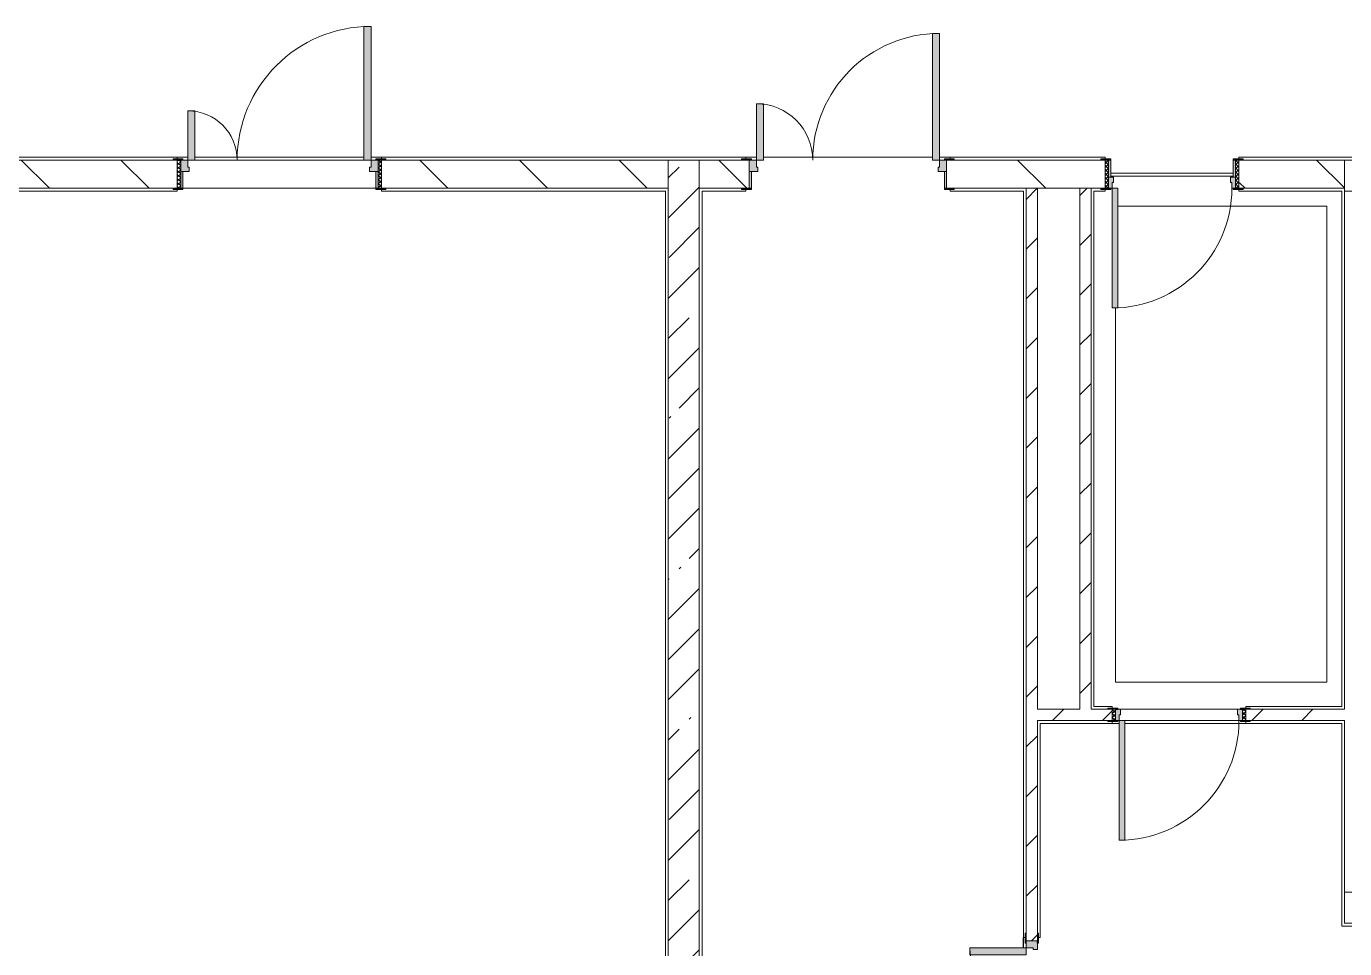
# Model space of a CAD drawing. Header units: millimetres. Extents: x -4060 to 187734, y -8553 to 29000.
# Drawn here: x 163298 to 172654, y 5000 to 11550 of the extents above; entities that cross this region are included whole.
import ezdxf

# ---------------------------------------------------------------- set-up
doc = ezdxf.new("R2010")
doc.units = ezdxf.units.MM
for name, color, linetype, lineweight in [('A-DETL-18', 7, 'Continuous', 5), ('A-GENM', 7, 'Continuous', 5), ('A-WALL', 7, 'Continuous', 9), ('I-WALL-22', 7, 'Continuous', 5)]:
    doc.layers.add(name, color=color, linetype=linetype, lineweight=lineweight)
for name, color, linetype, lineweight, true_color in [('A-DOOR-2', 7, 'Continuous', 5, 0xaaaaaa), ('A-DOOR-3', 7, 'Continuous', 5, 0xe2e2e2), ('A-DOOR-FRAM-2', 7, 'Continuous', 5, 0xe2e2e2), ('A-DOOR-FRAM-3', 7, 'Continuous', 5, 0xaaaaaa), ('A-FLOR-1', 7, 'Continuous', 5, 0xaaaaaa)]:
    doc.layers.add(name, color=color, linetype=linetype, lineweight=lineweight, true_color=true_color)
pattern_1 = [(45, (60723.74, 0), (-176.7767, 176.7767), [])]
pattern_2 = [(135, (60723.74, 0), (-353.5534, -353.5534), [])]

# ---------------------------------------------------------------- blocks, each defined once
blk = doc.blocks.new('110_Дверь_СКБ_1Ст_Внутренняя1 - Д-8 950x2100h_охрана-V106-1_5_1_птичка')
at = {"layer": 'A-DOOR-2'}
h = blk.add_hatch(dxfattribs=at)
h.set_pattern_fill('FP_62', color=256, style=0, pattern_type=2)
h.set_pattern_definition([(135, (1826.41, 164.685), (-14.14214, -14.14214), []), (225, (1826.41, 164.685), (14.14214, -14.14214), [])])
h.paths.add_polyline_path([(462.5, 100), (462.5, -100), (487.5, -100), (487.5, 100)])
at = {"layer": 'A-DOOR-3'}
h = blk.add_hatch(color=256, dxfattribs=at)
h.paths.add_polyline_path([(462.5, 100), (437.5, 100), (437.5, 60), (427.5, 60), (427.5, 20), (462.5, 20)])
h.paths.add_polyline_path([(-412.5, 100), (-437.5, 100), (-437.5, 20), (-402.5, 20.4), (-402.5, 60), (-412.5, 60)])
at = {"layer": 'A-DOOR-FRAM-2'}
for points in [[(397.5, 950), (397.5, 100), (437.5, 100), (437.5, 950)], [(-422.5, 108), (-492.5, 108), (-492.5, 100), (-422.5, 100)], [(517.5, 108), (447.5, 108), (447.5, 100), (517.5, 100)], [(-437.5, 20), (-437.5, -100), (-422.5, -100), (-422.5, 20)], [(447.5, 20), (447.5, -100), (462.5, -100), (462.5, 20)], [(-492.5, -100), (-492.5, -108), (-422.5, -108), (-422.5, -100), (-462.5, -100)], [(487.5, -100), (447.5, -100), (447.5, -108), (517.5, -108), (517.5, -100), (490.5, -100)]]:
    blk.add_hatch(color=256, dxfattribs=at).paths.add_polyline_path(points)
at = {"layer": 'A-DOOR-FRAM-3'}
h = blk.add_hatch(dxfattribs=at)
h.set_pattern_fill('FP_63', color=256, style=0, pattern_type=2)
h.set_pattern_definition([(45, (-296.384, 164.685), (-14.1421, 14.1421), []), (135, (-296.384, 164.685), (-14.1421, -14.1421), [])])
h.paths.add_polyline_path([(-462.5, 100), (-462.5, -100), (-437.5, -100), (-437.5, 100)])
at = {"layer": 'A-DOOR-2'}
for p, q in [((437.5, 950), (397.5, 950)), ((397.5, 950), (397.5, 100)), ((437.5, 100), (437.5, 950)), ((397.5, 100), (437.5, 100))]:
    blk.add_line(p, q, dxfattribs=at)
blk.add_arc((437.5, 100), 850, 90, 180, dxfattribs=at)
at = {"layer": 'A-DOOR-FRAM-3'}
for p, q in [((-422.5, 108), (-492.5, 108)), ((-492.5, 108), (-492.5, 100)), ((-492.5, 100), (-422.5, 100)), ((-437.5, 100), (-462.5, 100)), ((-462.5, 100), (-462.5, -100)), ((-412.5, 100), (-437.5, 100)), ((-437.5, 100), (-437.5, 20)), ((-437.5, -100), (-437.5, 100)), ((-422.5, 100), (-437.5, 100)), ((-437.5, 100), (-437.5, 99)), ((-437.5, 99), (-422.5, 99)), ((-422.5, 100), (-422.5, 108)), ((-422.5, 99), (-422.5, 100)), ((-412.5, 60), (-412.5, 100)), ((437.5, 100), (437.5, 60)), ((462.5, 100), (437.5, 100)), ((517.5, 108), (447.5, 108)), ((447.5, 108), (447.5, 100)), ((462.5, 100), (447.5, 100)), ((447.5, 100), (447.5, 99)), ((447.5, 100), (517.5, 100)), ((447.5, 99), (462.5, 99)), ((462.5, 20), (462.5, 100)), ((487.5, 100), (462.5, 100)), ((462.5, 100), (462.5, -100)), ((462.5, 99), (462.5, 100)), ((487.5, -100), (487.5, 100)), ((517.5, 100), (517.5, 108)), ((-437.5, 20), (-402.5, 20)), ((-422.5, 20), (-437.5, 20)), ((-437.5, 20), (-437.5, -100)), ((-422.5, -100), (-422.5, 20)), ((-402.5, 60), (-412.5, 60)), ((-402.5, 20), (-402.5, 60)), ((437.5, 60), (427.5, 60)), ((427.5, 60), (427.5, 20)), ((427.5, 20), (462.5, 20)), ((462.5, 20), (447.5, 20)), ((447.5, 20), (447.5, -100)), ((462.5, -100), (462.5, 20)), ((-422.5, -100), (-492.5, -100)), ((-492.5, -100), (-492.5, -108)), ((-492.5, -108), (-422.5, -108)), ((-462.5, -100), (-437.5, -100)), ((-437.5, -100), (-422.5, -100)), ((-422.5, -108), (-422.5, -100)), ((447.5, -100), (462.5, -100)), ((517.5, -100), (447.5, -100)), ((447.5, -100), (447.5, -108)), ((447.5, -108), (517.5, -108)), ((462.5, -100), (487.5, -100)), ((517.5, -108), (517.5, -100))]:
    blk.add_line(p, q, dxfattribs=at)
blk = doc.blocks.new('110_Дверь_СКБ_1Ст_Внутренняя1 - Д-8 950x2100h_охрана-V107-1_5_1_птичка')
at = {"layer": 'A-DOOR-2'}
h = blk.add_hatch(dxfattribs=at)
h.set_pattern_fill('FP_64', color=256, style=0, pattern_type=2)
h.set_pattern_definition([(135, (1826.41, 104.685), (-14.14214, -14.14214), []), (225, (1826.41, 104.685), (14.14214, -14.14214), [])])
h.paths.add_polyline_path([(462.5, 40), (462.5, -40), (487.5, -40), (486.1, 40)])
at = {"layer": 'A-DOOR-3'}
h = blk.add_hatch(color=256, dxfattribs=at)
h.paths.add_polyline_path([(-412.5, 40), (-437.5, 40), (-437.5, -40), (-402.5, -40), (-402.5, 0), (-412.5, 0)])
h.paths.add_polyline_path([(462.5, 40), (437.5, 40), (437.5, 0), (427.5, 0), (427.5, -40), (462.5, -40)])
at = {"layer": 'A-DOOR-FRAM-2'}
for points in [[(397.5, 890), (397.5, 40), (437.5, 40), (437.5, 890)], [(-471.3, 48), (-492.5, 48), (-492.5, 40), (-422.5, 40), (-422.5, 48), (-462.5, 48)], [(447.5, 48), (447.5, 40), (517.5, 40), (517.5, 48), (462.5, 48)], [(-437.5, -40), (-492.5, -40), (-492.5, -48), (-422.5, -48), (-422.5, -40)], [(487.2, -40), (447.5, -40), (447.5, -48), (517.5, -48), (517.5, -40), (487.5, -40)]]:
    blk.add_hatch(color=256, dxfattribs=at).paths.add_polyline_path(points)
at = {"layer": 'A-DOOR-FRAM-3'}
h = blk.add_hatch(dxfattribs=at)
h.set_pattern_fill('FP_65', color=256, style=0, pattern_type=2)
h.set_pattern_definition([(45, (-296.384, 104.685), (-14.1421, 14.1421), []), (135, (-296.384, 104.685), (-14.1421, -14.1421), [])])
h.paths.add_polyline_path([(-462.5, 40), (-462.5, -40), (-437.5, -40), (-437.5, 40)])
at = {"layer": 'A-DOOR-2'}
for p, q in [((437.5, 890), (397.5, 890)), ((397.5, 890), (397.5, 40)), ((437.5, 40), (437.5, 890)), ((397.5, 40), (437.5, 40))]:
    blk.add_line(p, q, dxfattribs=at)
blk.add_arc((437.5, 40), 850, 90, 180, dxfattribs=at)
at = {"layer": 'A-DOOR-FRAM-3'}
for p, q in [((-422.5, 48), (-492.5, 48)), ((-492.5, 48), (-492.5, 40)), ((-492.5, 40), (-422.5, 40)), ((-437.5, 40), (-462.5, 40)), ((-462.5, 40), (-462.5, -40)), ((-412.5, 40), (-437.5, 40)), ((-437.5, 40), (-437.5, -40)), ((-437.5, -40), (-437.5, 40)), ((-422.5, 40), (-437.5, 40)), ((-437.5, 40), (-437.5, 39)), ((-437.5, 39), (-422.5, 39)), ((-422.5, 40), (-422.5, 48)), ((-422.5, 39), (-422.5, 40)), ((-412.5, 0), (-412.5, 40)), ((-402.5, 0), (-412.5, 0)), ((-402.5, -40), (-402.5, 0)), ((437.5, 0), (427.5, 0)), ((427.5, 0), (427.5, -40)), ((437.5, 40), (437.5, 0)), ((462.5, 40), (437.5, 40)), ((517.5, 48), (447.5, 48)), ((447.5, 48), (447.5, 40)), ((462.5, 40), (447.5, 40)), ((447.5, 40), (447.5, 39)), ((447.5, 40), (517.5, 40)), ((447.5, 39), (462.5, 39)), ((462.5, -40), (462.5, 40)), ((487.5, 40), (462.5, 40)), ((462.5, 40), (462.5, -40)), ((462.5, 39), (462.5, 40)), ((487.5, -40), (487.5, 40)), ((517.5, 40), (517.5, 48)), ((-422.5, -40), (-492.5, -40)), ((-492.5, -40), (-492.5, -48)), ((-492.5, -48), (-422.5, -48)), ((-462.5, -40), (-437.5, -40)), ((-422.5, -39), (-437.5, -39)), ((-437.5, -39), (-437.5, -40)), ((-437.5, -40), (-402.5, -40)), ((-437.5, -40), (-422.5, -40)), ((-422.5, -40), (-422.5, -39)), ((-422.5, -48), (-422.5, -40)), ((427.5, -40), (462.5, -40)), ((462.5, -39), (447.5, -39)), ((447.5, -39), (447.5, -40)), ((447.5, -40), (462.5, -40)), ((517.5, -40), (447.5, -40)), ((447.5, -40), (447.5, -48)), ((447.5, -48), (517.5, -48)), ((462.5, -40), (462.5, -39)), ((462.5, -40), (487.5, -40)), ((517.5, -48), (517.5, -40))]:
    blk.add_line(p, q, dxfattribs=at)
blk = doc.blocks.new('110_Дверь_СКБ_2Ст - Д-2а_л_ Из коридора на лестницу-32216062-1_5_1_птичка')
at = {"layer": 'A-DOOR-3'}
for points in [[(612.5, 100), (662.5, 100), (662.5, 1000), (612.5, 1000), (612.5, 120)], [(-587.5, 100), (-587.5, 500), (-637.5, 500), (-637.5, 100)], [(697.5, -100), (712.5, -100), (712.5, 20), (697.5, 20)]]:
    blk.add_hatch(color=256, dxfattribs=at).paths.add_polyline_path(points)
h = blk.add_hatch(color=256, dxfattribs=at)
h.paths.add_polyline_path([(662.5, 20), (712.5, 20), (712.5, 100), (662.5, 100), (662.5, 50), (652.5, 50), (652.5, 20)])
h.paths.add_polyline_path([(-637.5, 20), (-627.5, 20), (-627.5, 50), (-637.5, 50), (-637.5, 100), (-687.5, 100), (-687.5, 20)])
at = {"layer": 'A-DOOR-FRAM-2'}
for points in [[(-687.5, 100), (-672.5, 100), (-672.5, 108), (-742.5, 108), (-742.5, 100), (-712.5, 100)], [(697.5, 100), (767.5, 100), (767.5, 108), (697.5, 108)], [(-672.5, -100), (-672.5, 20), (-687.5, 20), (-687.5, -100)], [(-672.5, -108), (-672.5, -100), (-742.5, -100), (-742.5, -108), (-687.5, -108)], [(712.5, -108), (767.5, -108), (767.5, -100), (697.5, -100), (697.5, -108)]]:
    blk.add_hatch(color=256, dxfattribs=at).paths.add_polyline_path(points)
at = {"layer": 'A-DOOR-2'}
for p, q in [((662.5, 1000), (612.5, 1000)), ((612.5, 1000), (612.5, 100)), ((662.5, 100), (662.5, 1000)), ((-637.5, 500), (-637.5, 100)), ((-587.5, 500), (-637.5, 500)), ((-587.5, 100), (-587.5, 500)), ((-637.5, 100), (-587.5, 100)), ((612.5, 100), (662.5, 100))]:
    blk.add_line(p, q, dxfattribs=at)
for centre, radius, start, end in [((662.5, 100), 900, 90, 180), ((-637.5, 100), 400, 360, 90)]:
    blk.add_arc(centre, radius, start, end, dxfattribs=at)
at = {"layer": 'A-DOOR-FRAM-3'}
for p, q in [((-672.5, 108), (-742.5, 108)), ((-742.5, 108), (-742.5, 100)), ((-742.5, 100), (-672.5, 100)), ((-637.5, 100), (-687.5, 100)), ((-687.5, 100), (-687.5, 20)), ((-672.5, 100), (-672.5, 108)), ((-637.5, 50), (-637.5, 100)), ((662.5, 100), (662.5, 50)), ((712.5, 100), (662.5, 100)), ((767.5, 108), (697.5, 108)), ((697.5, 108), (697.5, 100)), ((697.5, 100), (767.5, 100)), ((712.5, 20), (712.5, 100)), ((767.5, 100), (767.5, 108)), ((-687.5, 20), (-627.5, 20)), ((-672.5, 20), (-687.5, 20)), ((-687.5, 20), (-687.5, -100)), ((-672.5, -100), (-672.5, 20)), ((-627.5, 50), (-637.5, 50)), ((-627.5, 20), (-627.5, 50)), ((662.5, 50), (652.5, 50)), ((652.5, 50), (652.5, 20)), ((652.5, 20), (712.5, 20)), ((712.5, 20), (697.5, 20)), ((697.5, 20), (697.5, -100)), ((712.5, -100), (712.5, 20)), ((-672.5, -100), (-742.5, -100)), ((-742.5, -100), (-742.5, -108)), ((-742.5, -108), (-672.5, -108)), ((-687.5, -100), (-672.5, -100)), ((-672.5, -108), (-672.5, -100)), ((697.5, -100), (712.5, -100)), ((767.5, -100), (697.5, -100)), ((697.5, -100), (697.5, -108)), ((697.5, -108), (767.5, -108)), ((767.5, -108), (767.5, -100))]:
    blk.add_line(p, q, dxfattribs=at)
blk = doc.blocks.new('110_Дверь_СКБ_2Ст - Д-6_л__ ДОО_Дв_1450x2100h_Дверь из раздевальной в коридор-25835678-1_5_1_птичка')
at = {"layer": 'A-DOOR-2'}
h = blk.add_hatch(dxfattribs=at)
h.set_pattern_fill('FP_145', color=256, style=0, pattern_type=2)
h.set_pattern_definition([(135, (1576.41, 164.685), (-14.14214, -14.14214), []), (225, (1576.41, 164.685), (14.14214, -14.14214), [])])
h.paths.add_polyline_path([(712.5, -100), (737.5, -100), (736.5, 100), (712.5, 100)])
at = {"layer": 'A-DOOR-3'}
for points in [[(662.5, 100), (662.5, 1050), (612.5, 1050), (615.8, 100)], [(-637.5, 100), (-587.5, 100), (-587.5, 450), (-637.5, 450), (-637.5, 107.4)]]:
    blk.add_hatch(color=256, dxfattribs=at).paths.add_polyline_path(points)
h = blk.add_hatch(color=256, dxfattribs=at)
h.paths.add_polyline_path([(662.5, 20), (712.5, 20), (712.5, 100), (662.5, 100), (662.5, 50), (652.5, 50), (652.5, 20)])
h.paths.add_polyline_path([(-637.5, 20), (-627.5, 20), (-627.5, 50), (-637.5, 50), (-637.5, 100), (-687.5, 100), (-687.5, 20)])
at = {"layer": 'A-DOOR-FRAM-2'}
for points in [[(-672.5, 100), (-672.5, 108), (-742.5, 108), (-742.5, 100), (-687.5, 100)], [(737.5, 100), (767.5, 100), (767.5, 108), (697.5, 108), (697.5, 100), (736.5, 100)], [(-672.5, -100), (-672.5, 20), (-687.5, 20), (-687.5, -100)], [(712.5, -100), (712.5, 20), (697.5, 20), (697.5, -100)], [(-672.5, -108), (-672.5, -100), (-742.5, -100), (-742.5, -108), (-687.5, -108)], [(737.5, -108), (767.5, -108), (767.5, -100), (697.5, -100), (697.5, -108), (736.5, -108)]]:
    blk.add_hatch(color=256, dxfattribs=at).paths.add_polyline_path(points)
at = {"layer": 'A-DOOR-FRAM-3'}
h = blk.add_hatch(dxfattribs=at)
h.set_pattern_fill('FP_146', color=256, style=0, pattern_type=2)
h.set_pattern_definition([(45, (-546.384, 164.685), (-14.1421, 14.1421), []), (135, (-546.384, 164.685), (-14.1421, -14.1421), [])])
h.paths.add_polyline_path([(-712.5, -100), (-687.5, -100), (-687.5, 100), (-712.5, 100)])
at = {"layer": 'A-DOOR-2'}
for p, q in [((662.5, 1050), (612.5, 1050)), ((612.5, 1050), (612.5, 100)), ((662.5, 100), (662.5, 1050)), ((-637.5, 450), (-637.5, 100)), ((-587.5, 450), (-637.5, 450)), ((-587.5, 100), (-587.5, 450)), ((-637.5, 100), (-587.5, 100)), ((612.5, 100), (662.5, 100))]:
    blk.add_line(p, q, dxfattribs=at)
for centre, radius, start, end in [((662.5, 100), 950, 90, 180), ((-637.5, 100), 350, 360, 90)]:
    blk.add_arc(centre, radius, start, end, dxfattribs=at)
at = {"layer": 'A-DOOR-FRAM-3'}
for p, q in [((-672.5, 108), (-742.5, 108)), ((-742.5, 108), (-742.5, 100)), ((-742.5, 100), (-672.5, 100)), ((-687.5, 100), (-712.5, 100)), ((-712.5, 100), (-712.5, -100)), ((-637.5, 100), (-687.5, 100)), ((-687.5, 100), (-687.5, 20)), ((-687.5, -100), (-687.5, 100)), ((-672.5, 100), (-672.5, 108)), ((-637.5, 50), (-637.5, 100)), ((662.5, 100), (662.5, 50)), ((712.5, 100), (662.5, 100)), ((767.5, 108), (697.5, 108)), ((697.5, 108), (697.5, 100)), ((697.5, 100), (767.5, 100)), ((712.5, 20), (712.5, 100)), ((737.5, 100), (712.5, 100)), ((712.5, 100), (712.5, -100)), ((737.5, -100), (737.5, 100)), ((767.5, 100), (767.5, 108)), ((-687.5, 20), (-627.5, 20)), ((-672.5, 20), (-687.5, 20)), ((-687.5, 20), (-687.5, -100)), ((-672.5, -100), (-672.5, 20)), ((-627.5, 50), (-637.5, 50)), ((-627.5, 20), (-627.5, 50)), ((662.5, 50), (652.5, 50)), ((652.5, 50), (652.5, 20)), ((652.5, 20), (712.5, 20)), ((712.5, 20), (697.5, 20)), ((697.5, 20), (697.5, -100)), ((712.5, -100), (712.5, 20)), ((-672.5, -100), (-742.5, -100)), ((-742.5, -100), (-742.5, -108)), ((-742.5, -108), (-672.5, -108)), ((-712.5, -100), (-687.5, -100)), ((-687.5, -100), (-672.5, -100)), ((-672.5, -108), (-672.5, -100)), ((697.5, -100), (712.5, -100)), ((767.5, -100), (697.5, -100)), ((697.5, -100), (697.5, -108)), ((697.5, -108), (767.5, -108)), ((712.5, -100), (737.5, -100)), ((767.5, -108), (767.5, -100))]:
    blk.add_line(p, q, dxfattribs=at)
blk = doc.blocks.new('110_Дверь_СКБ_2Ст - Д-5_п_ Из игровой в коридор-32215844-1_5_1_птичка')
at = {"layer": 'A-DOOR-3'}
for points in [[(-637.5, 940), (-637.5, 40), (-587.5, 40), (-587.5, 940)], [(612.5, 57.5), (612.5, 40), (662.5, 42.7), (662.5, 440), (612.5, 440), (612.5, 60)]]:
    blk.add_hatch(color=256, dxfattribs=at).paths.add_polyline_path(points)
h = blk.add_hatch(color=256, dxfattribs=at)
h.paths.add_polyline_path([(-687.5, 40), (-687.5, -40), (-627.5, -40), (-627.5, -10), (-637.5, -10), (-637.5, 40)])
h.paths.add_polyline_path([(652.5, -40), (712.5, -40), (712.5, 40), (662.5, 40), (662.5, -10), (652.5, -10), (652.5, -25.9)])
at = {"layer": 'A-DOOR-FRAM-2'}
for points in [[(-742.5, 40), (-672.5, 40), (-672.5, 48), (-742.5, 48)], [(697.5, 48), (697.5, 40), (767.5, 40), (767.5, 48), (712.5, 48)], [(-742.5, -48), (-672.5, -48), (-672.5, -40), (-742.5, -40)], [(697.5, -47.8), (697.8, -48), (767.5, -48), (767.5, -40), (697.5, -40)]]:
    blk.add_hatch(color=256, dxfattribs=at).paths.add_polyline_path(points)
at = {"layer": 'A-DOOR-2'}
for p, q in [((-637.5, 940), (-637.5, 40)), ((-587.5, 940), (-637.5, 940)), ((-587.5, 40), (-587.5, 940)), ((662.5, 440), (612.5, 440)), ((612.5, 440), (612.5, 40)), ((662.5, 40), (662.5, 440)), ((-637.5, 40), (-587.5, 40)), ((612.5, 40), (662.5, 40))]:
    blk.add_line(p, q, dxfattribs=at)
for centre, radius, start, end in [((-637.5, 40), 900, 0, 90), ((662.5, 40), 400, 90, 180)]:
    blk.add_arc(centre, radius, start, end, dxfattribs=at)
at = {"layer": 'A-DOOR-FRAM-3'}
for p, q in [((-672.5, 48), (-742.5, 48)), ((-742.5, 48), (-742.5, 40)), ((-742.5, 40), (-672.5, 40)), ((-637.5, 40), (-687.5, 40)), ((-687.5, 40), (-687.5, -40)), ((-672.5, 40), (-672.5, 48)), ((-637.5, -10), (-637.5, 40)), ((662.5, 40), (662.5, -10)), ((712.5, 40), (662.5, 40)), ((767.5, 48), (697.5, 48)), ((697.5, 48), (697.5, 40)), ((697.5, 40), (767.5, 40)), ((712.5, -40), (712.5, 40)), ((767.5, 40), (767.5, 48)), ((-672.5, -40), (-742.5, -40)), ((-742.5, -40), (-742.5, -48)), ((-742.5, -48), (-672.5, -48)), ((-672.5, -39), (-687.5, -39)), ((-687.5, -39), (-687.5, -40)), ((-687.5, -40), (-627.5, -40)), ((-687.5, -40), (-672.5, -40)), ((-672.5, -40), (-672.5, -39)), ((-672.5, -48), (-672.5, -40)), ((-627.5, -10), (-637.5, -10)), ((-627.5, -40), (-627.5, -10)), ((662.5, -10), (652.5, -10)), ((652.5, -10), (652.5, -40)), ((652.5, -40), (712.5, -40)), ((712.5, -39), (697.5, -39)), ((697.5, -39), (697.5, -40)), ((697.5, -40), (712.5, -40)), ((767.5, -40), (697.5, -40)), ((697.5, -40), (697.5, -48)), ((697.5, -48), (767.5, -48)), ((712.5, -40), (712.5, -39)), ((767.5, -48), (767.5, -40))]:
    blk.add_line(p, q, dxfattribs=at)
blk = doc.blocks.new('Рисунок_горы - Рисунок_горы-31934381-1_5_1_птичка')
at = {"layer": 'A-GENM'}
for p, q in [((107109, 10336.9), (107109, 10341.4)), ((107109, 10341.4), (107109, 10336.9)), ((107109, 10337.6), (107109, 10337.2)), ((107109, 10336.9), (107109, 10337.5)), ((107109, 10319.6), (107109, 10274.5)), ((107109, 10274.8), (107109, 10274.5)), ((107109, 10274.5), (107109, 10274.8)), ((107109, 10274.5), (107109, 10092.4)), ((107109, 10131.7), (107109, 10163.4)), ((107109, 10163.4), (107109, 10131.7)), ((107109, 10060.5), (107109, 10116.4)), ((107109, 10116.4), (107109, 10060.5)), ((107109, 10092.4), (107109, 9922.3)), ((107109, 9469.7), (107109, 9583.7)), ((107109, 9583.7), (107109, 9469.7)), ((107109, 9053.7), (107109, 9094.1)), ((107109, 9094.1), (107109, 9053.7)), ((107109, 8045.1), (107109, 7835.6)), ((107109, 7726), (107109, 7712.6)), ((107109, 7402.7), (107109, 7707.3)), ((107109, 7707.3), (107109, 7402.7)), ((107109, 6596.8), (107109, 6811.8)), ((107109, 6811.8), (107109, 6596.8)), ((107109, 6543.6), (107109, 6262.3)), ((107109, 6405.5), (107109, 6505.2)), ((107109, 6505.2), (107109, 6405.5)), ((107109, 6323.1), (107109, 6385.4)), ((107109, 6385.4), (107109, 6323.1)), ((107109, 6239.8), (107109, 6301.8)), ((107109, 6301.8), (107109, 6239.8)), ((107109, 6066.3), (107109, 6088)), ((107109, 6088), (107109, 6066.3)), ((107109, 5410.9), (107109, 5473.2)), ((107109, 5473.2), (107109, 5410.9)), ((107109, 5202.8), (107109, 5327.3)), ((107109, 5327.3), (107109, 5202.8)), ((107109, 5182.5), (107109, 5181.1)), ((107109, 5181.1), (107109, 5059.9))]:
    blk.add_line(p, q, dxfattribs=at)
for points, knots in [([(107109, 10337.5), (107109, 10337.5), (107109, 10329.2), (107109, 10324.1), (107109, 10319.6)], [0.09352518, 0.09352518, 0.09352518, 0.09352518, 0.09352519, 0.100719424, 0.100719424, 0.100719424, 0.100719424]), ([(107109, 10337.2), (107109, 10337.2), (107109, 10322.4), (107109, 10312.8), (107109, 10294.4)], [0.24444444, 0.24444444, 0.24444444, 0.24444444, 0.24444445, 0.26666667, 0.26666667, 0.26666667, 0.26666667]), ([(107109, 10163.4), (107109, 10163.4), (107109, 10180.7), (107109, 10262.3), (107109, 10274.8)], [0.8, 0.8, 0.8, 0.8, 0.80000001, 0.86666667, 0.86666667, 0.86666667, 0.86666667]), ([(107109, 10274.8), (107109, 10274.8), (107109, 10262.3), (107109, 10180.7), (107109, 10163.4)], [0.115107914, 0.115107914, 0.115107914, 0.115107914, 0.115107924, 0.122302158, 0.122302158, 0.122302158, 0.122302158]), ([(107109, 10131.7), (107109, 10131.7), (107109, 10126.7), (107109, 10122.2), (107109, 10116.4)], [0.129496403, 0.129496403, 0.129496403, 0.129496403, 0.129496413, 0.136690647, 0.136690647, 0.136690647, 0.136690647]), ([(107109, 10092.4), (107109, 10092.4), (107109, 10032), (107109, 9812.1), (107109, 9757.7)], [0.06666667, 0.06666667, 0.06666667, 0.06666667, 0.06666668, 0.13333333, 0.13333333, 0.13333333, 0.13333333]), ([(107109, 9757.7), (107109, 9757.7), (107109, 9812.1), (107109, 10032), (107109, 10092.4)], [0.15555556, 0.15555556, 0.15555556, 0.15555556, 0.15555557, 0.17777778, 0.17777778, 0.17777778, 0.17777778]), ([(107109, 10060.5), (107109, 10060.5), (107109, 10054.9), (107109, 10049.5), (107109, 10044.1)], [0.1438848921, 0.1438848921, 0.1438848921, 0.1438848921, 0.1438849021, 0.1445141984, 0.1445141984, 0.1445141984, 0.1445141984]), ([(107109, 9757.7), (107109, 9757.7), (107109, 9704.1), (107109, 9654.4), (107109, 9607.5)], [0.13333333, 0.13333333, 0.13333333, 0.13333333, 0.13333334, 0.2, 0.2, 0.2, 0.2]), ([(107109, 9607.5), (107109, 9607.5), (107109, 9654.4), (107109, 9704.1), (107109, 9757.7)], [0.13333333, 0.13333333, 0.13333333, 0.13333333, 0.13333334, 0.15555556, 0.15555556, 0.15555556, 0.15555556]), ([(107109, 9583.7), (107109, 9583.7), (107109, 9652.7), (107109, 9687.2), (107109, 9716.8)], [0.33333333, 0.33333333, 0.33333333, 0.33333333, 0.33333334, 0.36812579, 0.36812579, 0.36812579, 0.36812579]), ([(107109, 9607.5), (107109, 9607.5), (107109, 9580.5), (107109, 9484.8), (107109, 9470.5)], [0.2, 0.2, 0.2, 0.2, 0.20000001, 0.26533865, 0.26533865, 0.26533865, 0.26533865]), ([(107109, 9469.7), (107109, 9469.7), (107109, 9480.9), (107109, 9579.9), (107109, 9607.5)], [0.11111111, 0.11111111, 0.11111111, 0.11111111, 0.11111112, 0.13333333, 0.13333333, 0.13333333, 0.13333333]), ([(107109, 9469.7), (107109, 9469.7), (107109, 9455.6), (107109, 9350.3), (107109, 9347)], [0.179856115, 0.179856115, 0.179856115, 0.179856115, 0.179856125, 0.186956261, 0.186956261, 0.186956261, 0.186956261]), ([(107109, 9347), (107109, 9347), (107109, 9339), (107109, 9335.8), (107109, 9334.1)], [0.18705036, 0.18705036, 0.18705036, 0.18705036, 0.18705037, 0.189281587, 0.189281587, 0.189281587, 0.189281587]), ([(107109, 9315.5), (107109, 9315.5), (107109, 9322.9), (107109, 9326.8), (107109, 9329.1)], [0.066666667, 0.066666667, 0.066666667, 0.066666667, 0.066666677, 0.07240782, 0.07240782, 0.07240782, 0.07240782]), ([(107109, 9094.1), (107109, 9094.1), (107109, 9125.5), (107109, 9292.7), (107109, 9315.5)], [0.04444444, 0.04444444, 0.04444444, 0.04444444, 0.04444445, 0.06666667, 0.06666667, 0.06666667, 0.06666667]), ([(107109, 9315.5), (107109, 9315.5), (107109, 9292.7), (107109, 9125.5), (107109, 9094.1)], [0.194244604, 0.194244604, 0.194244604, 0.194244604, 0.194244614, 0.201438849, 0.201438849, 0.201438849, 0.201438849]), ([(107109, 8222.7), (107109, 8222.7), (107109, 8267), (107109, 8298.1), (107109, 8323.4)], [0.82222222, 0.82222222, 0.82222222, 0.82222222, 0.82222223, 0.83345188, 0.83345188, 0.83345188, 0.83345188]), ([(107109, 8148.5), (107109, 8148.5), (107109, 8172.6), (107109, 8198.1), (107109, 8222.7)], [0.8, 0.8, 0.8, 0.8, 0.80000001, 0.82222222, 0.82222222, 0.82222222, 0.82222222]), ([(107109, 8222.7), (107109, 8222.7), (107109, 8198.1), (107109, 8172.6), (107109, 8148.5)], [0.258992806, 0.258992806, 0.258992806, 0.258992806, 0.258992816, 0.26618705, 0.26618705, 0.26618705, 0.26618705]), ([(107109, 7955.5), (107109, 7955.5), (107109, 8012.2), (107109, 8097.9), (107109, 8148.5)], [0.77777778, 0.77777778, 0.77777778, 0.77777778, 0.77777779, 0.8, 0.8, 0.8, 0.8]), ([(107109, 8148.5), (107109, 8148.5), (107109, 8097.9), (107109, 8012.2), (107109, 7955.5)], [0.26618705, 0.26618705, 0.26618705, 0.26618705, 0.26618706, 0.273381295, 0.273381295, 0.273381295, 0.273381295]), ([(107109, 7980.1), (107109, 7980.1), (107109, 7981.7), (107109, 7983.3), (107109, 7984.8)], [0.622222222, 0.622222222, 0.622222222, 0.622222222, 0.622222232, 0.623651268, 0.623651268, 0.623651268, 0.623651268]), ([(107109, 7835.6), (107109, 7835.6), (107109, 7850.2), (107109, 7943.9), (107109, 7955.5)], [0.75555556, 0.75555556, 0.75555556, 0.75555556, 0.75555557, 0.77777778, 0.77777778, 0.77777778, 0.77777778]), ([(107109, 7955.5), (107109, 7955.5), (107109, 7943.9), (107109, 7850.2), (107109, 7835.6)], [0.273381295, 0.273381295, 0.273381295, 0.273381295, 0.273381305, 0.28057554, 0.28057554, 0.28057554, 0.28057554]), ([(107109, 7868.5), (107109, 7868.5), (107109, 7842.3), (107109, 7815.5), (107109, 7797.9)], [0.2, 0.2, 0.2, 0.2, 0.2, 0.3210963, 0.3210963, 0.3210963, 0.3210963]), ([(107109, 7835.6), (107109, 7835.6), (107109, 7817.1), (107109, 7793.7), (107109, 7777.8)], [0.28057554, 0.28057554, 0.28057554, 0.28057554, 0.28057555, 0.287769784, 0.287769784, 0.287769784, 0.287769784]), ([(107109, 7777.8), (107109, 7777.8), (107109, 7767.9), (107109, 7738.5), (107109, 7726)], [0.287769784, 0.287769784, 0.287769784, 0.287769784, 0.287769794, 0.294964029, 0.294964029, 0.294964029, 0.294964029]), ([(107109, 7712.6), (107109, 7712.6), (107109, 7715.6), (107109, 7717.9), (107109, 7718.9)], [0.302158273, 0.302158273, 0.302158273, 0.302158273, 0.302158283, 0.304776362, 0.304776362, 0.304776362, 0.304776362]), ([(107109, 7426.8), (107109, 7426.8), (107109, 7346.5), (107109, 7313.6), (107109, 7254.1)], [0.0625, 0.0625, 0.0625, 0.0625, 0.06250001, 0.125, 0.125, 0.125, 0.125]), ([(107109, 7321.6), (107109, 7321.6), (107109, 7319.8), (107109, 7318), (107109, 7316.4)], [0.166666667, 0.166666667, 0.166666667, 0.166666667, 0.166666677, 0.173671158, 0.173671158, 0.173671158, 0.173671158]), ([(107109, 7222.2), (107109, 7222.2), (107109, 7221.7), (107109, 7221.2), (107109, 7220.7)], [0.1875, 0.1875, 0.1875, 0.1875, 0.18750001, 0.190214258, 0.190214258, 0.190214258, 0.190214258]), ([(107109, 7196.7), (107109, 7196.7), (107109, 7135.5), (107109, 7087.7), (107109, 6990)], [0.25, 0.25, 0.25, 0.25, 0.25000001, 0.3125, 0.3125, 0.3125, 0.3125]), ([(107109, 7144.2), (107109, 7144.2), (107109, 7161.9), (107109, 7172.3), (107109, 7178.4)], [0.555555556, 0.555555556, 0.555555556, 0.555555556, 0.555555566, 0.564056428, 0.564056428, 0.564056428, 0.564056428]), ([(107109, 7099.7), (107109, 7099.7), (107109, 7119.2), (107109, 7136), (107109, 7144.2)], [0.53333333, 0.53333333, 0.53333333, 0.53333333, 0.53333334, 0.55555556, 0.55555556, 0.55555556, 0.55555556]), ([(107109, 6990), (107109, 6990), (107109, 6928.5), (107109, 6852.5), (107109, 6803.8)], [0.3125, 0.3125, 0.3125, 0.3125, 0.31250001, 0.375, 0.375, 0.375, 0.375]), ([(107109, 6803.8), (107109, 6803.8), (107109, 6766.8), (107109, 6750.7), (107109, 6724.5)], [0.375, 0.375, 0.375, 0.375, 0.37500001, 0.4375, 0.4375, 0.4375, 0.4375]), ([(107109, 6745.8), (107109, 6745.8), (107109, 6752.1), (107109, 6755.8), (107109, 6757.6)], [0.444444444, 0.444444444, 0.444444444, 0.444444444, 0.444444454, 0.44763175, 0.44763175, 0.44763175, 0.44763175]), ([(107109, 6724.5), (107109, 6724.5), (107109, 6678.8), (107109, 6632.5), (107109, 6587.1)], [0.4375, 0.4375, 0.4375, 0.4375, 0.43750001, 0.5, 0.5, 0.5, 0.5]), ([(107109, 6595.4), (107109, 6595.4), (107109, 6600.3), (107109, 6604.2), (107109, 6607.4)], [0.5, 0.5, 0.5, 0.5, 0.50000001, 0.51649595, 0.51649595, 0.51649595, 0.51649595]), ([(107109, 6596.8), (107109, 6596.8), (107109, 6590.2), (107109, 6586.5), (107109, 6584.7)], [0.345323741, 0.345323741, 0.345323741, 0.345323741, 0.345323751, 0.347639696, 0.347639696, 0.347639696, 0.347639696]), ([(107109, 6587.1), (107109, 6587.1), (107109, 6571), (107109, 6574.8), (107109, 6563.8)], [0.352517986, 0.352517986, 0.352517986, 0.352517986, 0.352517996, 0.35971223, 0.35971223, 0.35971223, 0.35971223]), ([(107109, 6563.8), (107109, 6563.8), (107109, 6557), (107109, 6550.7), (107109, 6543.6)], [0.35971223, 0.35971223, 0.35971223, 0.35971223, 0.35971224, 0.366906475, 0.366906475, 0.366906475, 0.366906475]), ([(107109, 6543.6), (107109, 6543.6), (107109, 6536.9), (107109, 6516.4), (107109, 6505.2)], [0.366906475, 0.366906475, 0.366906475, 0.366906475, 0.366906485, 0.374100719, 0.374100719, 0.374100719, 0.374100719]), ([(107109, 6505.2), (107109, 6505.2), (107109, 6514.6), (107109, 6530.5), (107109, 6539.4)], [0.93333333, 0.93333333, 0.93333333, 0.93333333, 0.93333334, 0.98919844, 0.98919844, 0.98919844, 0.98919844]), ([(107109, 6405.5), (107109, 6405.5), (107109, 6400.1), (107109, 6397.3), (107109, 6394.8)], [0.381294964, 0.381294964, 0.381294964, 0.381294964, 0.381294974, 0.384804555, 0.384804555, 0.384804555, 0.384804555]), ([(107109, 6385.4), (107109, 6385.4), (107109, 6386.7), (107109, 6387.8), (107109, 6388.8)], [0.866666667, 0.866666667, 0.866666667, 0.866666667, 0.866666677, 0.871507528, 0.871507528, 0.871507528, 0.871507528]), ([(107109, 6323.1), (107109, 6323.1), (107109, 6310.3), (107109, 6311.8), (107109, 6301.8)], [0.395683453, 0.395683453, 0.395683453, 0.395683453, 0.395683463, 0.402877698, 0.402877698, 0.402877698, 0.402877698]), ([(107109, 6301.8), (107109, 6301.8), (107109, 6303.2), (107109, 6304.3), (107109, 6305.3)], [0.8, 0.8, 0.8, 0.8, 0.80000001, 0.804457364, 0.804457364, 0.804457364, 0.804457364]), ([(107109, 6214.8), (107109, 6214.8), (107109, 6224.1), (107109, 6230.7), (107109, 6239.8)], [0.73333333, 0.73333333, 0.73333333, 0.73333333, 0.73333334, 0.76666667, 0.76666667, 0.76666667, 0.76666667]), ([(107109, 6239.8), (107109, 6239.8), (107109, 6230.7), (107109, 6224.1), (107109, 6214.8)], [0.410071942, 0.410071942, 0.410071942, 0.410071942, 0.410071952, 0.417266187, 0.417266187, 0.417266187, 0.417266187]), ([(107109, 6128.8), (107109, 6128.8), (107109, 6163.6), (107109, 6185.7), (107109, 6214.8)], [0.7, 0.7, 0.7, 0.7, 0.70000001, 0.73333333, 0.73333333, 0.73333333, 0.73333333]), ([(107109, 6214.8), (107109, 6214.8), (107109, 6185.7), (107109, 6163.6), (107109, 6128.8)], [0.417266187, 0.417266187, 0.417266187, 0.417266187, 0.417266197, 0.424460432, 0.424460432, 0.424460432, 0.424460432]), ([(107109, 6128.8), (107109, 6128.8), (107109, 6118.9), (107109, 6116.6), (107109, 6108.7)], [0.424460432, 0.424460432, 0.424460432, 0.424460432, 0.424460442, 0.431654676, 0.431654676, 0.431654676, 0.431654676]), ([(107109, 6108.7), (107109, 6108.7), (107109, 6109.8), (107109, 6110.7), (107109, 6111.6)], [0.666666667, 0.666666667, 0.666666667, 0.666666667, 0.666666677, 0.671073578, 0.671073578, 0.671073578, 0.671073578]), ([(107109, 6108.7), (107109, 6108.7), (107109, 6100.1), (107109, 6096.9), (107109, 6088)], [0.431654676, 0.431654676, 0.431654676, 0.431654676, 0.431654686, 0.438848921, 0.438848921, 0.438848921, 0.438848921]), ([(107109, 6088), (107109, 6088), (107109, 6090.1), (107109, 6091.9), (107109, 6093.5)], [0.633333333, 0.633333333, 0.633333333, 0.633333333, 0.633333343, 0.6411787, 0.6411787, 0.6411787, 0.6411787]), ([(107109, 5494.8), (107109, 5494.8), (107109, 5527.7), (107109, 5567.6), (107109, 5608.6)], [0.5, 0.5, 0.5, 0.5, 0.50000001, 0.51610652, 0.51610652, 0.51610652, 0.51610652]), ([(107109, 5473.2), (107109, 5473.2), (107109, 5481.2), (107109, 5486.6), (107109, 5494.8)], [0.46666667, 0.46666667, 0.46666667, 0.46666667, 0.46666668, 0.5, 0.5, 0.5, 0.5]), ([(107109, 5494.8), (107109, 5494.8), (107109, 5486.6), (107109, 5481.2), (107109, 5473.2)], [0.467625899, 0.467625899, 0.467625899, 0.467625899, 0.467625909, 0.474820144, 0.474820144, 0.474820144, 0.474820144]), ([(107109, 5412.6), (107109, 5412.6), (107109, 5381.3), (107109, 5348.9), (107109, 5322.1)], [0.16666667, 0.16666667, 0.16666667, 0.16666667, 0.16666668, 0.2, 0.2, 0.2, 0.2]), ([(107109, 5410.9), (107109, 5410.9), (107109, 5403), (107109, 5399.8), (107109, 5391.1)], [0.482014388, 0.482014388, 0.482014388, 0.482014388, 0.482014398, 0.489208633, 0.489208633, 0.489208633, 0.489208633]), ([(107109, 5391.1), (107109, 5391.1), (107109, 5393.8), (107109, 5396), (107109, 5398)], [0.4, 0.4, 0.4, 0.4, 0.40000001, 0.41053937, 0.41053937, 0.41053937, 0.41053937]), ([(107109, 5327.3), (107109, 5327.3), (107109, 5345.9), (107109, 5365.8), (107109, 5391.1)], [0.36666667, 0.36666667, 0.36666667, 0.36666667, 0.36666668, 0.4, 0.4, 0.4, 0.4]), ([(107109, 5391.1), (107109, 5391.1), (107109, 5365.8), (107109, 5345.9), (107109, 5327.3)], [0.489208633, 0.489208633, 0.489208633, 0.489208633, 0.489208643, 0.496402878, 0.496402878, 0.496402878, 0.496402878]), ([(107109, 5322.1), (107109, 5322.1), (107109, 5294.4), (107109, 5274.4), (107109, 5251.1)], [0.2, 0.2, 0.2, 0.2, 0.20000001, 0.23333333, 0.23333333, 0.23333333, 0.23333333]), ([(107109, 5251.1), (107109, 5251.1), (107109, 5248.6), (107109, 5246.2), (107109, 5243.8)], [0.233333333, 0.233333333, 0.233333333, 0.233333333, 0.233333343, 0.240497581, 0.240497581, 0.240497581, 0.240497581]), ([(107109, 5217.1), (107109, 5217.1), (107109, 5208.5), (107109, 5196.8), (107109, 5188.5)], [0.26666667, 0.26666667, 0.26666667, 0.26666667, 0.26666668, 0.29266301, 0.29266301, 0.29266301, 0.29266301]), ([(107109, 5202.8), (107109, 5202.8), (107109, 5190.1), (107109, 5187.2), (107109, 5182.5)], [0.503597122, 0.503597122, 0.503597122, 0.503597122, 0.503597132, 0.510791367, 0.510791367, 0.510791367, 0.510791367]), ([(107109, 5059.9), (107109, 5059.9), (107109, 5048.8), (107109, 5037.4), (107109, 5026.3)], [0.525179856, 0.525179856, 0.525179856, 0.525179856, 0.525179866, 0.529081731, 0.529081731, 0.529081731, 0.529081731])]:
    blk.add_open_spline(points, degree=3, knots=knots, dxfattribs=at)
for points in [[(107109, 10318.3), (107109, 10321.4), (107109, 10324.7), (107109, 10327.8)], [(107109, 10044.1), (107109, 10049.5), (107109, 10054.9), (107109, 10060.5)], [(107109, 9716.8), (107109, 9687.2), (107109, 9652.7), (107109, 9583.7)], [(107109, 9347), (107109, 9348.1), (107109, 9455.5), (107109, 9469.7)], [(107109, 9335.8), (107109, 9337.8), (107109, 9341.1), (107109, 9347)], [(107109, 9330.8), (107109, 9329), (107109, 9325.2), (107109, 9315.5)], [(107109, 8323.4), (107109, 8298.1), (107109, 8267), (107109, 8222.7)], [(107109, 8167.4), (107109, 8116.9), (107109, 8058.8), (107109, 8045.1)], [(107109, 7986.5), (107109, 7966.1), (107109, 7895.8), (107109, 7868.5)], [(107109, 7797.5), (107109, 7815.9), (107109, 7966.3), (107109, 7984.7)], [(107109, 7978.8), (107109, 7979.2), (107109, 7979.7), (107109, 7980.1)], [(107109, 7718.9), (107109, 7717.8), (107109, 7714.4), (107109, 7707.3)], [(107109, 7712.6), (107109, 7681.9), (107109, 7475.8), (107109, 7426.8)], [(107109, 7423.4), (107109, 7402.3), (107109, 7347.3), (107109, 7321.6)], [(107109, 7253.8), (107109, 7247.6), (107109, 7229.3), (107109, 7223.1)], [(107109, 7211.4), (107109, 7208.7), (107109, 7204.2), (107109, 7196.7)], [(107109, 7057.2), (107109, 7066.3), (107109, 7078.1), (107109, 7091.6)], [(107109, 6757.2), (107109, 6757.1), (107109, 6757), (107109, 6756.9)], [(107109, 6664.4), (107109, 6703.5), (107109, 6738.3), (107109, 6745.8)], [(107109, 6601.9), (107109, 6589.1), (107109, 6569.4), (107109, 6549)], [(107109, 6584.7), (107109, 6586.5), (107109, 6590.2), (107109, 6596.8)], [(107109, 6429), (107109, 6455.9), (107109, 6566), (107109, 6592.9)], [(107109, 6516.8), (107109, 6498.5), (107109, 6475.4), (107109, 6447.3)], [(107109, 6447.3), (107109, 6419.6), (107109, 6401.3), (107109, 6408.3)], [(107109, 6398.8), (107109, 6400.5), (107109, 6402.7), (107109, 6405.5)], [(107109, 6394.8), (107109, 6392.2), (107109, 6389.9), (107109, 6385.4)], [(107109, 6315.9), (107109, 6317.7), (107109, 6320), (107109, 6323.1)], [(107109, 6122), (107109, 6123.9), (107109, 6126), (107109, 6128.8)], [(107109, 6103.9), (107109, 6105.3), (107109, 6106.9), (107109, 6108.7)], [(107109, 5608.6), (107109, 5567.6), (107109, 5527.7), (107109, 5494.8)], [(107109, 5441), (107109, 5431), (107109, 5421.3), (107109, 5412.6)], [(107109, 5405.9), (107109, 5407.4), (107109, 5409), (107109, 5410.9)], [(107109, 5260.7), (107109, 5275.7), (107109, 5285.7), (107109, 5291.6)], [(107109, 5257.1), (107109, 5258.3), (107109, 5259.5), (107109, 5260.7)], [(107109, 5229), (107109, 5225.1), (107109, 5221.2), (107109, 5217.1)], [(107109, 5193.5), (107109, 5195.9), (107109, 5198.9), (107109, 5202.8)], [(107109, 4996.9), (107109, 5086.6), (107109, 5046.4), (107109, 4960)], [(107109, 4997.1), (107109, 5021), (107109, 5029.3), (107109, 5042)], [(107109, 5030.9), (107109, 5009.2), (107109, 4973.1), (107109, 4936.1)]]:
    blk.add_open_spline(points, degree=3, dxfattribs=at)

msp = doc.modelspace()

# ---------------------------------------------------------------- hatches: boundary and pattern name
at = {"layer": 'I-WALL-22'}
h = msp.add_hatch(dxfattribs=at)
h.set_pattern_fill('FP_139', color=256, style=0, pattern_type=2)
h.set_pattern_definition(pattern_2)
h.paths.add_polyline_path([(167833.7, 10400), (167853.7, 10400), (167853.7, 10600), (165818.7, 10600), (165818.7, 10400), (167489.6, 10400)])
h.paths.add_polyline_path([(162353.7, 10400), (164368.7, 10400), (164368.7, 10600), (162333.7, 10600), (162333.7, 10400)])
h.paths.add_polyline_path([(152181.3, 10400), (153233.7, 10400), (153233.7, 10600), (152108.7, 10600), (152108.7, 10400), (152163.7, 10400)])
h.paths.add_polyline_path([(150683.7, 10400), (150708.7, 10400), (150708.7, 10600), (150333.7, 10600), (150333.7, 10400), (150653.7, 10400)])
h.paths.add_polyline_path([(154477, 10400), (154933.7, 10400), (154933.7, 10600), (154183.7, 10600), (154183.7, 10400), (154213.7, 10400)])
h = msp.add_hatch(dxfattribs=at)
h.set_pattern_fill('FP_121', color=256, style=0, pattern_type=2)
h.set_pattern_definition([(45, (60723.74, 0), (-285.1231, 285.1231), []), (45, (61008.87, 0), (-285.1231, 285.1231), [504.031, -100.806, 16.764, -84.042])])
h.paths.add_polyline_path([(168053.7, 2400), (168073.7, 2400), (168073.7, 10600), (167853.7, 10600), (167853.7, 2400)])
h = msp.add_hatch(dxfattribs=at)
h.set_pattern_fill('FP_139', color=256, style=0, pattern_type=2)
h.set_pattern_definition(pattern_2)
h.paths.add_polyline_path([(181933.7, 10400), (181933.7, 10600), (180053.7, 10600), (180053.7, 10400), (181431.8, 10400)])
h.paths.add_polyline_path([(170853.7, 10400), (170953.7, 10400), (170950.7, 10600), (169828.7, 10600), (169828.7, 10400), (170773.7, 10400)])
h.paths.add_polyline_path([(168073.7, 10400), (168428.7, 10400), (168428.7, 10600), (168073.7, 10600)])
h.paths.add_polyline_path([(172633.7, 10400), (172653.7, 10402.5), (172653.7, 10600), (171903.7, 10600), (171908.7, 10400), (172601.7, 10400)])
h = msp.add_hatch(dxfattribs=at)
h.set_pattern_fill('FP_138', color=256, style=0, pattern_type=2)
h.set_pattern_definition(pattern_1)
h.paths.add_polyline_path([(170446.7, 125), (170473.7, 125), (170473.7, 3655), (170393.7, 3655), (170393.7, 125)])
h.paths.add_polyline_path([(170443.7, 5055), (170473.7, 5055), (170473.7, 10400), (170393.7, 10400), (170393.7, 5055)])
h = msp.add_hatch(dxfattribs=at)
h.set_pattern_fill('FP_138', color=256, style=0, pattern_type=2)
h.set_pattern_definition(pattern_1)
h.paths.add_polyline_path([(170853.7, 6700), (170853.7, 10400), (170773.7, 10400), (170773.7, 6700)])
h = msp.add_hatch(dxfattribs=at)
h.set_pattern_fill('FP_138', color=256, style=0, pattern_type=2)
h.set_pattern_definition(pattern_1)
h.paths.add_polyline_path([(170973.7, 6620), (171003.7, 6620), (171003.7, 6700), (170473.7, 6700), (170473.7, 6620), (170953.7, 6620)])
h.paths.add_polyline_path([(171953.7, 6620), (172653.7, 6620), (172653.7, 6700), (171953.7, 6700)])

# ---------------------------------------------------------------- linework, layer by layer
at = {"layer": 'A-DETL-18'}
for p, q in [((172527.2, 10273.7), (171043.7, 10273.7)), ((172527.2, 6893.7), (172527.2, 10273.7)), ((171027.2, 9550), (171027.2, 6893.7)), ((171027.2, 6893.7), (172527.2, 6893.7))]:
    msp.add_line(p, q, dxfattribs=at)
at = {"layer": 'A-FLOR-1'}
for p, q in [((161552.7, 10620), (164443.7, 10620)), ((164368.7, 10620), (164368.7, 10608)), ((165693.7, 10620), (164493.7, 10620)), ((165743.7, 10620), (168478.7, 10620)), ((165817.7, 10608), (165817.7, 10620)), ((168403.7, 10620), (168403.7, 10608)), ((169728.7, 10620), (168528.7, 10620)), ((169778.7, 10620), (170953.7, 10620)), ((169853.7, 10608), (169853.7, 10620)), ((170953.7, 10620), (170953.7, 10608)), ((171903.7, 10608), (171903.7, 10620)), ((171903.7, 10620), (181913.7, 10620)), ((170993.7, 10506.3), (171863.7, 10506.3)), ((171863.7, 10486.3), (170993.7, 10486.3)), ((164368.7, 10392), (164368.7, 10380)), ((165817.7, 10380), (165817.7, 10392)), ((168403.7, 10392), (168403.7, 10380)), ((169853.7, 10380), (169853.7, 10392)), ((170953.7, 10392), (170953.7, 10380)), ((171903.7, 10380), (171903.7, 10392)), ((164368.7, 10380), (162353.7, 10380)), ((167833.7, 10380), (165817.7, 10380)), ((167833.7, 170), (167833.7, 10380)), ((168403.7, 10380), (168093.7, 10380)), ((168093.7, 10380), (168093.7, 2557)), ((170373.7, 10380), (169853.7, 10380)), ((170373.7, 5005), (170373.7, 10380)), ((170953.7, 10380), (170873.7, 10380)), ((170873.7, 10380), (170873.7, 6720)), ((172633.7, 10380), (171903.7, 10380)), ((172633.7, 6720), (172633.7, 10380)), ((170873.7, 6720), (171003.7, 6720)), ((171003.7, 6720), (171003.7, 6708)), ((171953.7, 6708), (171953.7, 6720)), ((171953.7, 6720), (172633.7, 6720)), ((171053.7, 6600), (170493.7, 6600)), ((170493.7, 6600), (170493.7, 5080)), ((171003.7, 6612), (171003.7, 6600)), ((172633.7, 6600), (171093.7, 6600)), ((171953.7, 6600), (171953.7, 6612)), ((172633.7, 5160), (172633.7, 6600)), ((178153.7, 5160), (172633.7, 5160)), ((170385.7, 5080), (170372.7, 5080)), ((170372.7, 5080), (170372.7, 5005)), ((170493.7, 5080), (170481.7, 5080))]:
    msp.add_line(p, q, dxfattribs=at)
at = {"layer": 'A-WALL'}
for p, q in [((167853.7, 10400), (167853.7, 10600)), ((168073.7, 10600), (168073.7, 10400)), ((172653.7, 10600), (172653.7, 10400)), ((170473.7, 10400), (170393.7, 10400)), ((170853.7, 10400), (170773.7, 10400)), ((172653.7, 5400), (172733.7, 5400))]:
    msp.add_line(p, q, dxfattribs=at)
at = {"layer": 'I-WALL-22'}
for p, q in [((164338.7, 10600), (159423.7, 10600)), ((164493.7, 10600), (165693.7, 10600)), ((168373.7, 10600), (165848.7, 10600)), ((170923.7, 10600), (169883.7, 10600)), ((181933.7, 10600), (171933.7, 10600)), ((162333.7, 10400), (164338.7, 10400)), ((165778.7, 10400), (164408.7, 10400)), ((165848.7, 10400), (167853.7, 10400)), ((167853.7, 10400), (167853.7, 150)), ((168073.7, 2480), (168073.7, 10400)), ((168073.7, 10400), (168373.7, 10400)), ((169883.7, 10400), (170393.7, 10400)), ((170393.7, 10400), (170393.7, 5110)), ((170473.7, 6700), (170473.7, 10400)), ((170473.7, 10400), (170773.7, 10400)), ((170773.7, 10400), (170773.7, 6700)), ((170853.7, 6700), (170853.7, 10400)), ((170853.7, 10400), (170923.7, 10400)), ((171933.7, 10400), (172653.7, 10400)), ((172653.7, 10400), (172653.7, 6700)), ((172653.7, 10380), (180053.7, 10380)), ((170773.7, 6700), (170473.7, 6700)), ((170973.7, 6700), (170853.7, 6700)), ((171063.7, 6700), (171893.7, 6700)), ((172653.7, 6700), (171983.7, 6700)), ((170473.7, 6620), (170973.7, 6620)), ((170473.7, 5110), (170473.7, 6620)), ((171903.7, 6620), (171093.7, 6620)), ((171983.7, 6620), (172653.7, 6620)), ((172653.7, 6620), (172653.7, 5180)), ((172653.7, 5180), (178073.7, 5180))]:
    msp.add_line(p, q, dxfattribs=at)

# ---------------------------------------------------------------- block references
at = {"layer": 'A-DOOR-2'}
for name, p in [('110_Дверь_СКБ_2Ст - Д-6_л__ ДОО_Дв_1450x2100h_Дверь из раздевальной в коридор-25835678-1_5_1_птичка', (165081.2, 10500)), ('110_Дверь_СКБ_2Ст - Д-2а_л_ Из коридора на лестницу-32216062-1_5_1_птичка', (169116.2, 10500))]:
    msp.add_blockref(name, p, dxfattribs=at)
for name, p, rotation in [('110_Дверь_СКБ_1Ст_Внутренняя1 - Д-8 950x2100h_охрана-V106-1_5_1_птичка', (171441.2, 10500), 180), ('110_Дверь_СКБ_1Ст_Внутренняя1 - Д-8 950x2100h_охрана-V107-1_5_1_птичка', (171491.2, 6660), 180), ('110_Дверь_СКБ_2Ст - Д-5_п_ Из игровой в коридор-32215844-1_5_1_птичка', (170433.7, 4342.5), 89.99999999999991)]:
    msp.add_blockref(name, p, dxfattribs=dict(at, rotation=rotation))
at = {"layer": 'A-GENM'}
msp.add_blockref('Рисунок_горы - Рисунок_горы-31934381-1_5_1_птичка', (60723.7, 0), dxfattribs=at)

doc.saveas('drawing.dxf')
